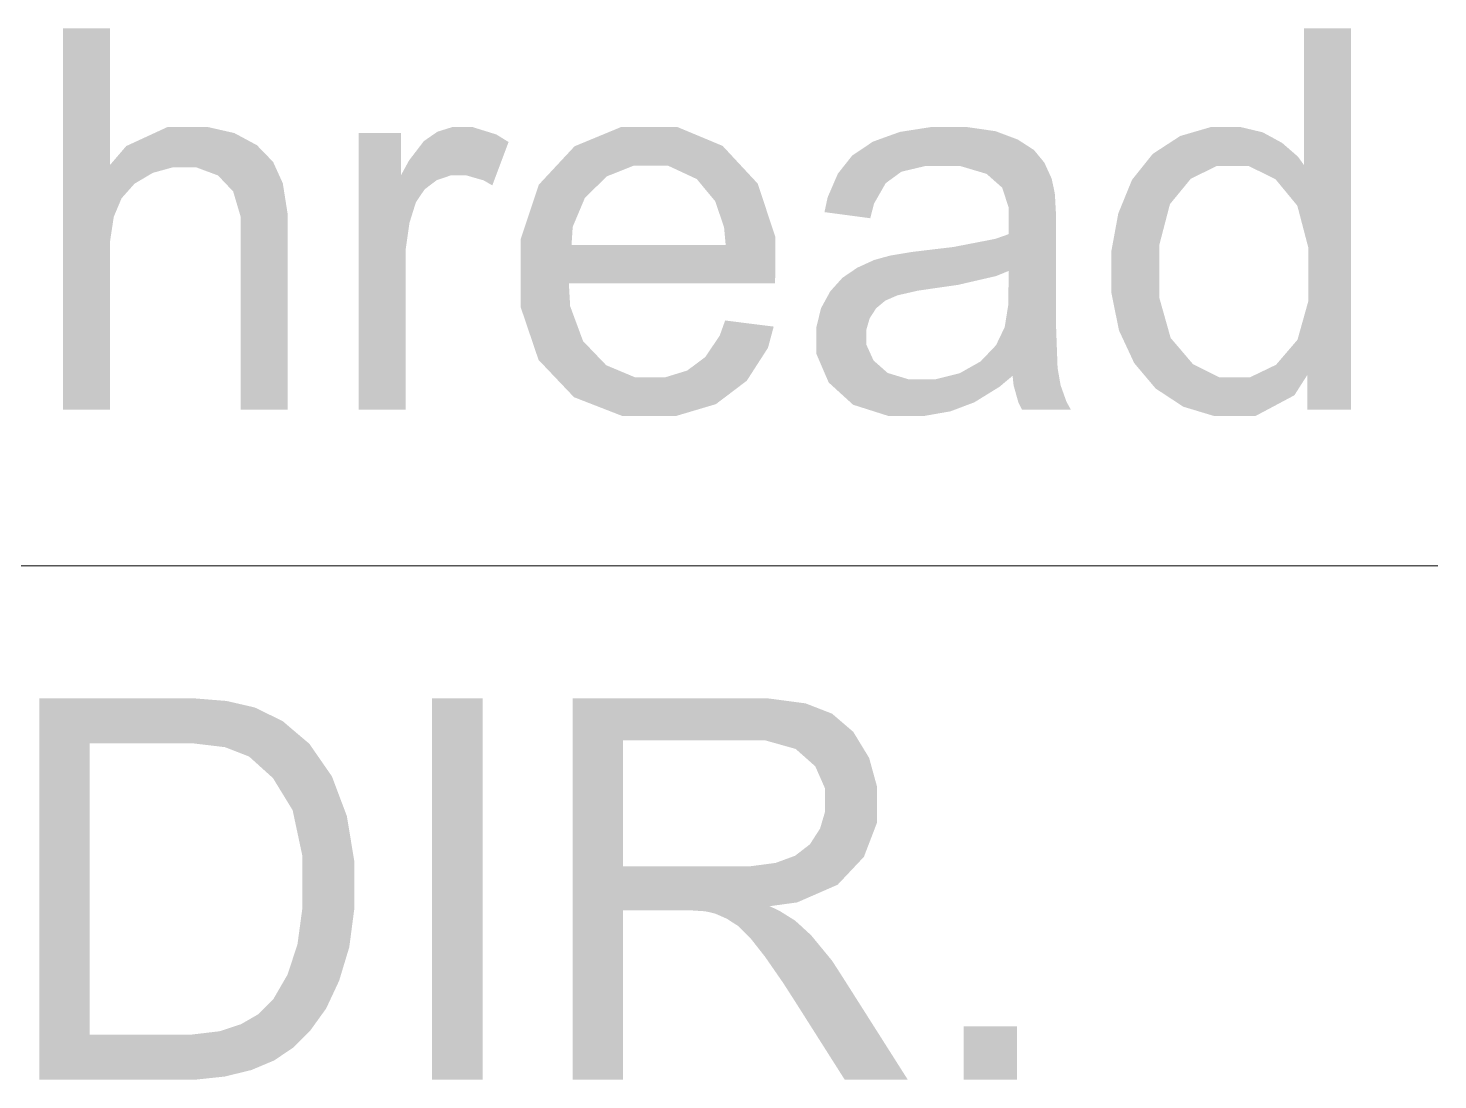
# Model space of a CAD drawing. Header units: millimetres. Extents: x 2 to 579, y 1 to 405.
# Drawn here: x 233.704 to 238.692, y 109.655 to 113.376 of the extents above; entities that cross this region are included whole.
import ezdxf

# ---------------------------------------------------------------- set-up
doc = ezdxf.new("R2010")
doc.units = ezdxf.units.MM
doc.linetypes.add('XKITLINE00', pattern=[0])
doc.layers.add('LinkedObject', color=7, linetype='Continuous', lineweight=0)

# ---------------------------------------------------------------- blocks, each defined once
blk = doc.blocks.new('*A4')
at = {"layer": 'LinkedObject'}
for points in [[(233.9936, 113.3756), (233.8275, 112.0256), (233.8275, 113.3756)], [(233.9936, 112.8912), (233.8275, 112.0256), (233.9936, 113.3756)], [(238.3851, 113.3756), (238.2191, 112.891), (238.2191, 113.3756)], [(238.3851, 113.3756), (238.2339, 112.6003), (238.2191, 112.891)], [(238.2339, 112.6003), (238.3851, 113.3756), (238.3851, 112.0256)], [(234.1974, 113.026), (233.9936, 112.8912), (234.0514, 112.9586)], [(234.2856, 113.026), (233.9936, 112.8912), (234.1974, 113.026)], [(234.2145, 112.8829), (233.9936, 112.8912), (234.2856, 113.026)], [(234.2145, 112.8829), (234.2856, 113.026), (234.2512, 112.8829)], [(234.2512, 112.8829), (234.2856, 113.026), (234.3003, 112.8829)], [(234.2856, 113.026), (234.3761, 112.8546), (234.3003, 112.8829)], [(234.3398, 113.026), (234.3761, 112.8546), (234.2856, 113.026)], [(234.4339, 113.0046), (234.3761, 112.8546), (234.3398, 113.026)], [(235.2057, 113.026), (235.2258, 112.8545), (235.1527, 113.0094)], [(235.2346, 113.026), (235.2258, 112.8545), (235.2057, 113.026)], [(235.2346, 113.026), (235.2561, 112.8545), (235.2258, 112.8545)], [(235.3612, 112.9995), (235.2346, 113.026), (235.2763, 113.026)], [(235.4043, 112.9729), (235.2346, 113.026), (235.3612, 112.9995)], [(235.3165, 112.837), (235.2346, 113.026), (235.4043, 112.9729)], [(235.2561, 112.8545), (235.2346, 113.026), (235.3165, 112.837)], [(235.8025, 113.026), (235.5744, 112.8897), (235.6379, 112.9579)], [(235.9037, 113.026), (235.5744, 112.8897), (235.8025, 113.026)], [(235.8478, 112.8896), (235.5744, 112.8897), (235.9037, 113.026)], [(235.8478, 112.8896), (235.9037, 113.026), (235.9048, 112.8896)], [(235.9037, 113.026), (235.9678, 112.8896), (235.9048, 112.8896)], [(236.1617, 112.9592), (235.9037, 113.026), (236.0017, 113.026)], [(236.2238, 112.8924), (235.9037, 113.026), (236.1617, 112.9592)], [(236.0704, 112.8418), (235.9037, 113.026), (236.2238, 112.8924)], [(235.9678, 112.8896), (235.9037, 113.026), (236.0704, 112.8418)], [(236.9001, 113.026), (236.7412, 112.9915), (236.7891, 113.0087)], [(236.8804, 112.8883), (236.7412, 112.9915), (236.9001, 113.026)], [(236.8804, 112.8883), (236.9001, 113.026), (236.9388, 112.8883)], [(236.9388, 112.8883), (236.9001, 113.026), (237.0013, 112.8883)], [(236.9631, 113.026), (237.0013, 112.8883), (236.9001, 113.026)], [(237.1275, 113.0112), (236.9631, 113.026), (237.0257, 113.026)], [(237.1666, 112.9965), (236.9631, 113.026), (237.1275, 113.0112)], [(237.0956, 112.8603), (236.9631, 113.026), (237.1666, 112.9965)], [(237.0013, 112.8883), (236.9631, 113.026), (237.0956, 112.8603)], [(237.8897, 113.026), (237.9108, 112.8883), (237.7808, 112.9942)], [(237.9499, 113.026), (237.9108, 112.8883), (237.8897, 113.026)], [(237.9108, 112.8883), (237.9499, 113.026), (237.9661, 112.8883)], [(237.9499, 113.026), (238.0227, 112.8883), (237.9661, 112.8883)], [(237.994, 113.026), (238.0227, 112.8883), (237.9499, 113.026)], [(238.0725, 113.0073), (238.0227, 112.8883), (237.994, 113.026)], [(234.4739, 112.9832), (234.3761, 112.8546), (234.4339, 113.0046)], [(234.4739, 112.9832), (234.403, 112.8263), (234.3761, 112.8546)], [(234.5138, 112.9617), (234.403, 112.8263), (234.4739, 112.9832)], [(234.8738, 113.0044), (235.0236, 112.8555), (234.8738, 112.0256)], [(235.0236, 112.8555), (234.8738, 113.0044), (235.0236, 113.0044)], [(235.1286, 112.9928), (235.0236, 112.8555), (235.1046, 112.9762)], [(235.1988, 112.8545), (235.0236, 112.8555), (235.1286, 112.9928)], [(235.1046, 112.9762), (235.0236, 112.8555), (235.052, 112.9075)], [(235.1527, 113.0094), (235.2258, 112.8545), (235.1286, 112.9928)], [(235.1286, 112.9928), (235.2258, 112.8545), (235.1988, 112.8545)], [(236.7412, 112.9915), (236.7942, 112.8679), (236.6934, 112.9742)], [(236.7942, 112.8679), (236.7412, 112.9915), (236.8804, 112.8883)], [(237.0956, 112.8603), (237.1666, 112.9965), (237.1273, 112.8322)], [(237.1273, 112.8322), (237.1666, 112.9965), (237.1507, 112.8116)], [(237.1666, 112.9965), (237.1742, 112.7404), (237.1507, 112.8116)], [(237.2817, 112.9224), (237.1742, 112.7404), (237.1666, 112.9965)], [(237.2633, 112.9447), (237.1666, 112.9965), (237.2058, 112.9818)], [(237.2817, 112.9224), (237.1666, 112.9965), (237.2633, 112.9447)], [(237.7808, 112.9942), (237.9108, 112.8883), (237.7321, 112.9625)], [(238.107, 112.9886), (238.0227, 112.8883), (238.0725, 113.0073)], [(238.107, 112.9886), (238.1179, 112.8414), (238.0227, 112.8883)], [(238.1414, 112.9698), (238.1179, 112.8414), (238.107, 112.9886)], [(234.403, 112.8263), (234.5138, 112.9617), (234.4298, 112.7979)], [(234.4298, 112.7979), (234.5138, 112.9617), (234.5882, 112.8648)], [(234.5882, 112.8648), (234.5138, 112.9617), (234.571, 112.9026)], [(235.3165, 112.837), (235.4043, 112.9729), (235.3467, 112.8195)], [(236.6202, 112.925), (236.7942, 112.8679), (236.5949, 112.893)], [(236.6934, 112.9742), (236.7942, 112.8679), (236.6202, 112.925)], [(237.6834, 112.9307), (237.7815, 112.7981), (237.6104, 112.8393)], [(237.8185, 112.8432), (237.6834, 112.9307), (237.7321, 112.9625)], [(237.7815, 112.7981), (237.6834, 112.9307), (237.8185, 112.8432)], [(237.7321, 112.9625), (237.9108, 112.8883), (237.8185, 112.8432)], [(238.1975, 112.9211), (238.1179, 112.8414), (238.1414, 112.9698)], [(233.9936, 112.6182), (233.8275, 112.0256), (233.9936, 112.8912)], [(233.9936, 112.6182), (233.9936, 112.8912), (234.0073, 112.7084)], [(234.0073, 112.7084), (233.9936, 112.8912), (234.0211, 112.7411)], [(234.0211, 112.7411), (233.9936, 112.8912), (234.0348, 112.7738)], [(234.0348, 112.7738), (233.9936, 112.8912), (234.0809, 112.8256)], [(234.0809, 112.8256), (233.9936, 112.8912), (234.1132, 112.8447)], [(234.1132, 112.8447), (233.9936, 112.8912), (234.1455, 112.8638)], [(234.1455, 112.8638), (233.9936, 112.8912), (234.2145, 112.8829)], [(235.5744, 112.8897), (235.4475, 112.6301), (235.511, 112.8216)], [(235.6742, 112.775), (235.4475, 112.6301), (235.5744, 112.8897)], [(235.5744, 112.8897), (235.713, 112.8132), (235.6742, 112.775)], [(235.713, 112.8132), (235.5744, 112.8897), (235.7519, 112.8514)], [(235.7519, 112.8514), (235.5744, 112.8897), (235.8478, 112.8896)], [(236.0704, 112.8418), (236.2238, 112.8924), (236.1099, 112.7939)], [(236.2238, 112.8924), (236.1357, 112.7631), (236.1099, 112.7939)], [(236.1357, 112.7631), (236.2238, 112.8924), (236.1669, 112.6705)], [(236.1669, 112.6705), (236.2238, 112.8924), (236.348, 112.6378)], [(236.348, 112.6378), (236.2238, 112.8924), (236.2859, 112.8257)], [(236.5949, 112.893), (236.5221, 112.7249), (236.5695, 112.861)], [(236.7386, 112.8272), (236.5221, 112.7249), (236.5949, 112.893)], [(236.7386, 112.8272), (236.5949, 112.893), (236.7664, 112.8475)], [(236.7664, 112.8475), (236.5949, 112.893), (236.7942, 112.8679)], [(237.3001, 112.9), (237.1742, 112.7404), (237.2817, 112.9224)], [(237.3259, 112.8436), (237.1742, 112.7404), (237.3001, 112.9)], [(238.2191, 112.891), (238.1179, 112.8414), (238.1975, 112.9211)], [(238.1179, 112.8414), (238.2191, 112.891), (238.1566, 112.7945)], [(238.1566, 112.7945), (238.2191, 112.891), (238.1953, 112.7475)], [(238.2191, 112.891), (238.2339, 112.6003), (238.1953, 112.7475)], [(234.5882, 112.8648), (234.4566, 112.7075), (234.4298, 112.7979)], [(234.6054, 112.827), (234.4566, 112.7075), (234.5882, 112.8648)], [(234.6227, 112.7174), (234.4566, 112.7075), (234.6054, 112.827)], [(234.8738, 112.0256), (235.0236, 112.8555), (235.0398, 112.0256)], [(235.0236, 112.8555), (235.0398, 112.5377), (235.0398, 112.0256)], [(235.0398, 112.5377), (235.0236, 112.8555), (235.0398, 112.5902)], [(235.0398, 112.5902), (235.0236, 112.8555), (235.0536, 112.6869)], [(235.0536, 112.6869), (235.0236, 112.8555), (235.0674, 112.7311)], [(235.0674, 112.7311), (235.0236, 112.8555), (235.0765, 112.7601)], [(235.0765, 112.7601), (235.0236, 112.8555), (235.1073, 112.8055)], [(235.1073, 112.8055), (235.0236, 112.8555), (235.1288, 112.8218)], [(235.1288, 112.8218), (235.0236, 112.8555), (235.1503, 112.8382)], [(235.1503, 112.8382), (235.0236, 112.8555), (235.1988, 112.8545)], [(236.5695, 112.861), (236.5221, 112.7249), (236.5332, 112.777)], [(236.6974, 112.7551), (236.5221, 112.7249), (236.7386, 112.8272)], [(237.3333, 112.8095), (237.1742, 112.7404), (237.3259, 112.8436)], [(237.6104, 112.8393), (237.7815, 112.7981), (237.586, 112.7797)], [(237.1737, 112.6636), (237.3374, 112.7883), (237.1732, 112.6466)], [(237.1732, 112.6466), (237.3374, 112.7883), (237.1742, 112.517)], [(237.1742, 112.6852), (237.3374, 112.7883), (237.1737, 112.6636)], [(237.1742, 112.7404), (237.3333, 112.8095), (237.3374, 112.7883)], [(237.1742, 112.7404), (237.3374, 112.7883), (237.1742, 112.6898)], [(237.1742, 112.6898), (237.3374, 112.7883), (237.1742, 112.6852)], [(237.3416, 112.7119), (237.1742, 112.517), (237.3374, 112.7883)], [(237.586, 112.7797), (237.5373, 112.5141), (237.5617, 112.7201)], [(237.7445, 112.7531), (237.5373, 112.5141), (237.586, 112.7797)], [(237.586, 112.7797), (237.7815, 112.7981), (237.7445, 112.7531)], [(235.6312, 112.6728), (235.4475, 112.6301), (235.6742, 112.775)], [(236.5221, 112.7249), (236.6974, 112.7551), (236.6841, 112.7033)], [(237.7074, 112.6109), (237.5373, 112.5141), (237.7445, 112.7531)], [(234.6227, 112.6456), (234.4566, 112.7075), (234.6227, 112.7174)], [(234.4566, 112.7075), (234.6227, 112.6456), (234.4566, 112.6453)], [(237.3416, 112.6567), (237.1742, 112.517), (237.3416, 112.7119)], [(237.5617, 112.7201), (237.5373, 112.5141), (237.5373, 112.5873)], [(234.4566, 112.0256), (234.6227, 112.6456), (234.6227, 112.0256)], [(234.4566, 112.6453), (234.6227, 112.6456), (234.4566, 112.0256)], [(235.4475, 112.6301), (235.6312, 112.6728), (235.6271, 112.6088)], [(235.6271, 112.6088), (235.4475, 112.5067), (235.4475, 112.6301)], [(236.1669, 112.6705), (236.348, 112.6378), (236.1725, 112.6088)], [(236.348, 112.5167), (236.1725, 112.6088), (236.348, 112.6378)], [(237.1259, 112.6301), (237.1742, 112.517), (236.9783, 112.6015)], [(237.1732, 112.6466), (237.1742, 112.517), (237.1259, 112.6301)], [(237.3416, 112.6567), (237.1732, 112.4562), (237.1742, 112.517)], [(237.3416, 112.4357), (237.1732, 112.4562), (237.3416, 112.6567)], [(233.9936, 112.5606), (233.8275, 112.0256), (233.9936, 112.6182)], [(235.6271, 112.6088), (236.348, 112.5167), (235.4475, 112.5067)], [(236.1725, 112.6088), (236.348, 112.5167), (235.6271, 112.6088)], [(236.8289, 112.5836), (236.8524, 112.447), (236.7553, 112.5712)], [(236.8781, 112.5896), (236.9035, 112.4544), (236.8289, 112.5836)], [(236.8289, 112.5836), (236.9035, 112.4544), (236.8524, 112.447)], [(236.9783, 112.6015), (236.9937, 112.4673), (236.8781, 112.5896)], [(236.8781, 112.5896), (236.9937, 112.4673), (236.9035, 112.4544)], [(236.9783, 112.6015), (237.1742, 112.517), (236.9937, 112.4673)], [(237.5373, 112.5141), (237.7074, 112.6109), (237.7074, 112.5139)], [(238.2339, 112.6003), (238.3851, 112.0256), (238.2339, 112.5001)], [(233.8275, 112.0256), (233.9936, 112.5606), (233.9936, 112.0256)], [(236.6383, 112.5283), (236.7378, 112.412), (236.6119, 112.5104)], [(236.6979, 112.5555), (236.7378, 112.412), (236.6383, 112.5283)], [(236.731, 112.5647), (236.7378, 112.412), (236.6979, 112.5555)], [(236.7553, 112.5712), (236.7802, 112.4304), (236.731, 112.5647)], [(236.7378, 112.412), (236.731, 112.5647), (236.759, 112.4212)], [(236.759, 112.4212), (236.731, 112.5647), (236.7802, 112.4304)], [(236.7553, 112.5712), (236.8524, 112.447), (236.7802, 112.4304)], [(236.348, 112.5093), (235.4475, 112.5067), (236.348, 112.5167)], [(236.3475, 112.4872), (235.4475, 112.5067), (236.348, 112.5093)], [(235.4475, 112.5067), (235.573, 112.1362), (235.4475, 112.3875)], [(235.6222, 112.392), (235.573, 112.1362), (235.4475, 112.5067)], [(235.6222, 112.392), (235.4475, 112.5067), (235.6176, 112.4725)], [(236.347, 112.4725), (235.4475, 112.5067), (236.3475, 112.4872)], [(235.6176, 112.4725), (235.4475, 112.5067), (236.347, 112.4725)], [(236.5855, 112.4924), (236.6936, 112.3673), (236.5427, 112.4448)], [(236.7051, 112.385), (236.5855, 112.4924), (236.6119, 112.5104)], [(236.6936, 112.3673), (236.5855, 112.4924), (236.7051, 112.385)], [(236.6119, 112.5104), (236.7378, 112.412), (236.7051, 112.385)], [(236.9937, 112.4673), (237.1742, 112.517), (237.1291, 112.4986)], [(237.5373, 112.5141), (237.7074, 112.42), (237.5373, 112.4391)], [(237.7074, 112.42), (237.5373, 112.5141), (237.7074, 112.5139)], [(238.2339, 112.5001), (238.3851, 112.0256), (238.2339, 112.409)], [(236.5427, 112.4448), (236.6936, 112.3673), (236.5264, 112.4151)], [(237.1599, 112.3184), (237.3416, 112.4357), (237.3416, 112.3202)], [(237.1732, 112.4014), (237.3416, 112.4357), (237.1599, 112.3184)], [(237.3416, 112.4357), (237.1732, 112.4014), (237.1732, 112.4562)], [(237.5373, 112.4391), (237.7074, 112.42), (237.5642, 112.3063)], [(235.4475, 112.3875), (235.573, 112.1362), (235.5103, 112.2022)], [(235.6678, 112.2687), (235.573, 112.1362), (235.6222, 112.392)], [(236.5264, 112.4151), (236.4938, 112.2839), (236.5101, 112.3854)], [(236.6821, 112.3495), (236.4938, 112.2839), (236.5264, 112.4151)], [(236.5101, 112.3854), (236.4938, 112.2839), (236.4938, 112.3198)], [(236.5264, 112.4151), (236.6936, 112.3673), (236.6821, 112.3495)], [(237.5642, 112.3063), (237.7074, 112.42), (237.5912, 112.2485)], [(237.5912, 112.2485), (237.7074, 112.42), (237.747, 112.2797)], [(238.2339, 112.409), (238.3851, 112.0256), (238.1959, 112.2735)], [(236.3424, 112.3199), (236.1518, 112.2889), (236.1706, 112.3415)], [(236.6706, 112.3101), (236.4938, 112.2839), (236.6821, 112.3495)], [(236.1007, 112.2124), (236.3424, 112.3199), (236.2472, 112.1284)], [(236.1518, 112.2889), (236.3424, 112.3199), (236.1007, 112.2124)], [(236.2472, 112.1284), (236.3424, 112.3199), (236.3222, 112.2449)], [(236.4938, 112.2839), (236.6706, 112.3101), (236.6706, 112.2885)], [(236.6706, 112.2553), (236.4938, 112.2839), (236.6706, 112.2885)], [(236.4938, 112.2839), (236.6706, 112.2553), (236.4938, 112.2227)], [(237.0745, 112.1966), (237.3416, 112.3202), (237.3469, 112.1739)], [(237.1291, 112.2539), (237.3416, 112.3202), (237.0745, 112.1966)], [(237.1466, 112.2903), (237.3416, 112.3202), (237.1291, 112.2539)], [(237.3416, 112.3202), (237.1466, 112.2903), (237.1599, 112.3184)], [(237.747, 112.2797), (237.694, 112.1007), (237.5912, 112.2485)], [(237.7866, 112.2333), (237.694, 112.1007), (237.747, 112.2797)], [(235.573, 112.1362), (235.6678, 112.2687), (235.6358, 112.0701)], [(235.7087, 112.2259), (235.6358, 112.0701), (235.6678, 112.2687)], [(236.4938, 112.2227), (236.6706, 112.2553), (236.537, 112.1221)], [(236.537, 112.1221), (236.6706, 112.2553), (236.5802, 112.0827)], [(236.5802, 112.0827), (236.6706, 112.2553), (236.6956, 112.2)], [(237.5912, 112.2485), (237.694, 112.1007), (237.6181, 112.1907)], [(237.694, 112.1007), (237.7866, 112.2333), (237.743, 112.0685)], [(237.743, 112.0685), (237.7866, 112.2333), (237.8261, 112.1868)], [(238.2312, 112.1496), (238.12, 112.1848), (238.158, 112.2292)], [(238.1959, 112.2735), (238.2312, 112.1496), (238.158, 112.2292)], [(238.1959, 112.2735), (238.3851, 112.0256), (238.2312, 112.1496)], [(235.7497, 112.1832), (235.6358, 112.0701), (235.7087, 112.2259)], [(235.7497, 112.1832), (235.9129, 112.004), (235.6358, 112.0701)], [(235.8518, 112.1404), (235.9129, 112.004), (235.7497, 112.1832)], [(236.0685, 112.1884), (236.2472, 112.1284), (236.0363, 112.1644)], [(236.1007, 112.2124), (236.2472, 112.1284), (236.0685, 112.1884)], [(236.6956, 112.2), (236.6234, 112.0434), (236.5802, 112.0827)], [(236.7207, 112.1779), (236.6234, 112.0434), (236.6956, 112.2)], [(236.7457, 112.1558), (236.6234, 112.0434), (236.7207, 112.1779)], [(237.0745, 112.1966), (237.3469, 112.1739), (237.0373, 112.1756)], [(237.8261, 112.1868), (237.9579, 112.004), (237.743, 112.0685)], [(237.9196, 112.1404), (237.9579, 112.004), (237.8261, 112.1868)], [(238.12, 112.1848), (238.2312, 112.1496), (238.0277, 112.1404)], [(235.913, 112.1404), (235.9129, 112.004), (235.8518, 112.1404)], [(235.9585, 112.1404), (236.1925, 112.0869), (235.9129, 112.004)], [(235.9585, 112.1404), (235.9129, 112.004), (235.913, 112.1404)], [(236.0363, 112.1644), (236.1925, 112.0869), (235.9585, 112.1404)], [(236.1925, 112.0869), (236.0363, 112.1644), (236.2472, 112.1284)], [(236.6234, 112.0434), (236.7457, 112.1558), (236.7471, 112.004)], [(236.8275, 112.004), (236.7457, 112.1558), (236.819, 112.1336)], [(236.7471, 112.004), (236.7457, 112.1558), (236.8275, 112.004)], [(236.819, 112.1336), (236.8763, 112.004), (236.8275, 112.004)], [(236.8672, 112.1336), (236.8763, 112.004), (236.819, 112.1336)], [(236.915, 112.1336), (236.8763, 112.004), (236.8672, 112.1336)], [(236.8763, 112.004), (236.915, 112.1336), (236.9676, 112.02)], [(237.0101, 112.036), (236.915, 112.1336), (237, 112.1546)], [(236.9676, 112.02), (236.915, 112.1336), (237.0101, 112.036)], [(237.1877, 112.1458), (237, 112.1546), (237.0373, 112.1756)], [(237.1414, 112.1069), (237, 112.1546), (237.1877, 112.1458)], [(237.0526, 112.0521), (237, 112.1546), (237.1414, 112.1069)], [(237.0101, 112.036), (237, 112.1546), (237.0526, 112.0521)], [(237.3469, 112.1739), (237.1877, 112.1458), (237.0373, 112.1756)], [(237.1877, 112.1458), (237.3469, 112.1739), (237.1914, 112.1114)], [(237.1914, 112.1114), (237.3469, 112.1739), (237.3522, 112.1433)], [(237.3522, 112.1433), (237.2083, 112.0513), (237.1914, 112.1114)], [(237.3575, 112.1126), (237.2083, 112.0513), (237.3522, 112.1433)], [(237.9579, 112.004), (237.9196, 112.1404), (237.9734, 112.1404)], [(237.9579, 112.004), (238.2312, 112.1496), (238.0481, 112.004)], [(238.0277, 112.1404), (238.2312, 112.1496), (237.9579, 112.004)], [(238.0277, 112.1404), (237.9579, 112.004), (237.9734, 112.1404)], [(238.0481, 112.004), (238.2312, 112.1496), (238.1847, 112.0768)], [(238.2312, 112.1496), (238.3851, 112.0256), (238.2312, 112.0256)], [(235.9129, 112.004), (236.1925, 112.0869), (235.998, 112.004)], [(235.998, 112.004), (236.1925, 112.0869), (236.1378, 112.0455)], [(237.3575, 112.1126), (237.2214, 112.0256), (237.2083, 112.0513)], [(237.3785, 112.0538), (237.2214, 112.0256), (237.3575, 112.1126)], [(235.6358, 112.0701), (235.9129, 112.004), (235.8057, 112.004)], [(237.2214, 112.0256), (237.3785, 112.0538), (237.3942, 112.0256)], [(237.743, 112.0685), (237.9579, 112.004), (237.792, 112.0363)], [(237.792, 112.0363), (237.9579, 112.004), (237.8994, 112.004)], [(233.7434, 111.005), (233.9216, 110.8457), (233.7434, 109.655)], [(234.2053, 110.8457), (233.7434, 111.005), (234.2081, 111.005)], [(233.9216, 110.8457), (233.7434, 111.005), (234.2053, 110.8457)], [(234.2081, 111.005), (234.2849, 110.8457), (234.2053, 110.8457)], [(234.2867, 111.005), (234.2849, 110.8457), (234.2081, 111.005)], [(234.2867, 111.005), (234.4005, 110.8319), (234.2849, 110.8457)], [(234.4068, 110.9953), (234.4005, 110.8319), (234.2867, 111.005)], [(234.4482, 110.9857), (234.4005, 110.8319), (234.4068, 110.9953)], [(234.4482, 110.9857), (234.4364, 110.8181), (234.4005, 110.8319)], [(234.4364, 110.8181), (234.4482, 110.9857), (234.4861, 110.7987)], [(234.6051, 110.924), (234.4482, 110.9857), (234.5062, 110.9723)], [(234.646, 110.889), (234.4482, 110.9857), (234.6051, 110.924)], [(234.5706, 110.7225), (234.4482, 110.9857), (234.646, 110.889)], [(234.4861, 110.7987), (234.4482, 110.9857), (234.5706, 110.7225)], [(235.3121, 111.005), (235.1339, 109.655), (235.1339, 111.005)], [(235.3121, 109.655), (235.1339, 109.655), (235.3121, 111.005)], [(235.8089, 110.4097), (235.6307, 109.655), (235.6307, 111.005)], [(235.6307, 111.005), (235.8089, 110.8565), (235.8089, 110.4097)], [(236.2355, 110.8565), (235.6307, 111.005), (236.2281, 111.005)], [(235.8089, 110.8565), (235.6307, 111.005), (236.2355, 110.8565)], [(236.2281, 111.005), (236.3105, 110.8565), (236.2355, 110.8565)], [(236.4552, 110.9868), (236.2281, 111.005), (236.3182, 111.005)], [(236.5021, 110.9686), (236.2281, 111.005), (236.4552, 110.9868)], [(236.4202, 110.8256), (236.2281, 111.005), (236.5021, 110.9686)], [(236.3105, 110.8565), (236.2281, 111.005), (236.4202, 110.8256)], [(236.5021, 110.9686), (236.455, 110.7948), (236.4202, 110.8256)], [(236.549, 110.9504), (236.455, 110.7948), (236.5021, 110.9686)], [(236.455, 110.7948), (236.549, 110.9504), (236.4897, 110.7639)], [(236.4897, 110.7639), (236.549, 110.9504), (236.6519, 110.8402)], [(236.6519, 110.8402), (236.549, 110.9504), (236.6239, 110.8862)], [(234.646, 110.889), (234.6054, 110.6657), (234.5706, 110.7225)], [(234.6994, 110.8438), (234.6054, 110.6657), (234.646, 110.889)], [(233.7434, 109.655), (233.9216, 110.8457), (233.9216, 109.8143)], [(234.7792, 110.7285), (234.6054, 110.6657), (234.6994, 110.8438)], [(236.6519, 110.8402), (236.5244, 110.6851), (236.4897, 110.7639)], [(236.68, 110.7941), (236.5244, 110.6851), (236.6519, 110.8402)], [(236.708, 110.6924), (236.5244, 110.6851), (236.68, 110.7941)], [(234.6054, 110.6657), (234.7792, 110.7285), (234.6402, 110.6088)], [(234.6402, 110.6088), (234.7792, 110.7285), (234.8056, 110.6583)], [(236.708, 110.6367), (236.5244, 110.6851), (236.708, 110.6924)], [(236.5244, 110.6851), (236.708, 110.6367), (236.5244, 110.6372)], [(234.8056, 110.6583), (234.6749, 110.446), (234.6402, 110.6088)], [(234.8321, 110.5881), (234.6749, 110.446), (234.8056, 110.6583)], [(236.5065, 110.5439), (236.708, 110.6367), (236.6152, 110.3945)], [(236.5244, 110.6045), (236.708, 110.6367), (236.5065, 110.5439)], [(236.708, 110.6367), (236.5244, 110.6045), (236.5244, 110.6372)], [(236.6152, 110.3945), (236.708, 110.6367), (236.6616, 110.4438)], [(236.6616, 110.4438), (236.708, 110.6367), (236.708, 110.5648)], [(234.8585, 110.4276), (234.6749, 110.446), (234.8321, 110.5881)], [(236.5065, 110.5439), (236.6152, 110.3945), (236.4885, 110.5161)], [(236.6152, 110.3945), (236.4181, 110.4477), (236.4706, 110.4882)], [(236.4885, 110.5161), (236.6152, 110.3945), (236.4706, 110.4882)], [(234.8585, 110.3374), (234.6749, 110.446), (234.8585, 110.4276)], [(234.6749, 110.446), (234.8585, 110.3374), (234.6749, 110.3401)], [(236.3836, 110.435), (236.6152, 110.3945), (236.3491, 110.4223)], [(236.4181, 110.4477), (236.6152, 110.3945), (236.3836, 110.435)], [(235.8089, 110.4097), (235.8089, 110.2544), (235.6307, 109.655)], [(236.0158, 110.2544), (235.8089, 110.4097), (236.1923, 110.4097)], [(235.8089, 110.2544), (235.8089, 110.4097), (236.0158, 110.2544)], [(236.0158, 110.2544), (236.1923, 110.4097), (236.0503, 110.2544)], [(236.0503, 110.2544), (236.1923, 110.4097), (236.0999, 110.2512)], [(236.0999, 110.2512), (236.1923, 110.4097), (236.1151, 110.248)], [(236.1151, 110.248), (236.1923, 110.4097), (236.1357, 110.2429)], [(236.1357, 110.2429), (236.1923, 110.4097), (236.1764, 110.225)], [(236.1764, 110.225), (236.1923, 110.4097), (236.2534, 110.4097)], [(236.1764, 110.225), (236.2534, 110.4097), (236.1964, 110.2121)], [(236.2534, 110.4097), (236.3283, 110.2693), (236.1964, 110.2121)], [(236.3491, 110.4223), (236.3283, 110.2693), (236.2534, 110.4097)], [(236.3283, 110.2693), (236.3491, 110.4223), (236.4253, 110.2826)], [(236.5687, 110.3452), (236.3491, 110.4223), (236.6152, 110.3945)], [(236.4253, 110.2826), (236.3491, 110.4223), (236.5687, 110.3452)], [(234.8585, 110.3374), (234.6749, 110.2637), (234.6749, 110.3401)], [(234.8585, 110.2605), (234.6749, 110.2637), (234.8585, 110.3374)], [(234.6749, 110.2637), (234.8585, 110.2605), (234.6572, 110.1336)], [(234.6572, 110.1336), (234.8585, 110.2605), (234.8226, 110.0648)], [(234.8226, 110.0648), (234.8585, 110.2605), (234.8406, 110.1242)], [(235.6307, 109.655), (235.8089, 110.2544), (235.8089, 109.655)], [(236.1964, 110.2121), (236.3283, 110.2693), (236.2164, 110.1993)], [(236.3283, 110.2693), (236.2617, 110.1541), (236.2164, 110.1993)], [(236.3638, 110.2522), (236.2617, 110.1541), (236.3283, 110.2693)], [(236.2617, 110.1541), (236.3638, 110.2522), (236.287, 110.1219)], [(236.287, 110.1219), (236.3638, 110.2522), (236.3123, 110.0897)], [(236.3123, 110.0897), (236.3638, 110.2522), (236.436, 110.2021)], [(236.436, 110.2021), (236.3638, 110.2522), (236.4176, 110.2186)], [(236.436, 110.2021), (236.3766, 109.9967), (236.3123, 110.0897)], [(236.475, 110.1662), (236.3766, 109.9967), (236.436, 110.2021)], [(234.8226, 110.0648), (234.6395, 110.08), (234.6572, 110.1336)], [(236.5489, 110.0764), (236.3766, 109.9967), (236.475, 110.1662)], [(234.5722, 109.9409), (234.8226, 110.0648), (234.7306, 109.8682)], [(234.6217, 110.0263), (234.8226, 110.0648), (234.5722, 109.9409)], [(234.6395, 110.08), (234.8226, 110.0648), (234.6217, 110.0263)], [(234.7306, 109.8682), (234.8226, 110.0648), (234.7587, 109.9071)], [(234.7587, 109.9071), (234.8226, 110.0648), (234.8047, 110.0054)], [(236.3766, 109.9967), (236.5489, 110.0764), (236.4157, 109.9359)], [(236.4157, 109.9359), (236.5489, 110.0764), (236.5837, 110.0225)], [(236.4157, 109.9359), (236.5837, 110.0225), (236.594, 109.655)], [(236.594, 109.655), (236.5837, 110.0225), (236.8171, 109.655)], [(234.7306, 109.8682), (234.5405, 109.9092), (234.5722, 109.9409)], [(234.6078, 109.7457), (234.4574, 109.8516), (234.5179, 109.8866)], [(234.5405, 109.9092), (234.6412, 109.768), (234.5179, 109.8866)], [(234.5179, 109.8866), (234.6412, 109.768), (234.6078, 109.7457)], [(234.7026, 109.8293), (234.5405, 109.9092), (234.7306, 109.8682)], [(234.6412, 109.768), (234.5405, 109.9092), (234.7026, 109.8293)], [(234.4194, 109.8392), (234.4468, 109.678), (234.3814, 109.8267)], [(234.4574, 109.8516), (234.4468, 109.678), (234.4194, 109.8392)], [(234.4468, 109.678), (234.4574, 109.8516), (234.494, 109.6895)], [(234.5745, 109.7234), (234.4574, 109.8516), (234.6078, 109.7457)], [(234.494, 109.6895), (234.4574, 109.8516), (234.5745, 109.7234)], [(237.2035, 109.844), (237.0145, 109.655), (237.0145, 109.844)], [(237.2035, 109.655), (237.0145, 109.655), (237.2035, 109.844)], [(233.9216, 109.8143), (234.2301, 109.655), (233.7434, 109.655)], [(234.2099, 109.8143), (234.2301, 109.655), (233.9216, 109.8143)], [(234.2099, 109.8143), (234.2913, 109.655), (234.2301, 109.655)], [(234.2766, 109.8143), (234.2913, 109.655), (234.2099, 109.8143)], [(234.4468, 109.678), (234.2766, 109.8143), (234.3814, 109.8267)], [(234.3997, 109.6665), (234.2766, 109.8143), (234.4468, 109.678)], [(234.2913, 109.655), (234.2766, 109.8143), (234.3997, 109.6665)]]:
    blk.add_hatch(color=7, dxfattribs=at).paths.add_polyline_path(points, flags=17)
at = {"layer": 'LinkedObject', "color": 6, "linetype": 'XKITLINE00', "lineweight": 0}
blk.add_line((238.6923, 111.4732), (226.2807, 111.4732), dxfattribs=at)

msp = doc.modelspace()

# ---------------------------------------------------------------- block references
at = {"lineweight": 0}
msp.add_blockref('*A4', (0, 0), dxfattribs=at)

doc.saveas('drawing.dxf')
